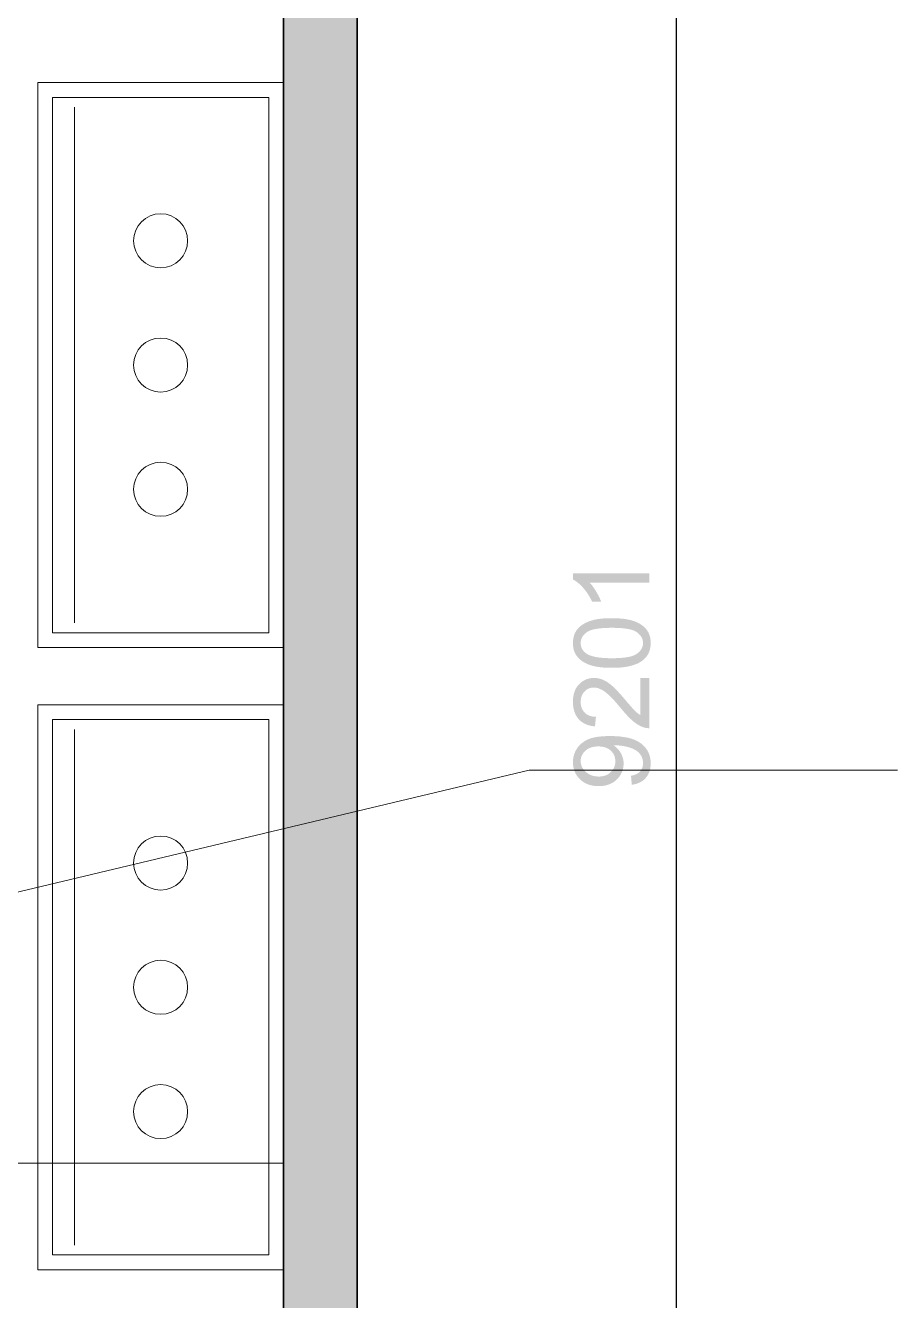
# Model space of a CAD drawing. Header units: millimetres. Extents: x -1336 to 24201, y -1370 to 16142.
# Drawn here: x 8275 to 10050, y 8320 to 10916 of the extents above; entities that cross this region are included whole.
import ezdxf

# ---------------------------------------------------------------- set-up
doc = ezdxf.new("R2010")
doc.units = ezdxf.units.MM
for name, color, linetype, lineweight in [('A-DIMS-MM', 7, 'Continuous', 13), ('A-ELEVATION', 7, 'Continuous', 13), ('A-FLOOR-ZONE', 7, 'Continuous', 13), ('A-VITRINE-SEC', 7, 'Continuous', 13), ('A-WALL-EXIST', 7, 'Continuous', 35)]:
    doc.layers.add(name, color=color, linetype=linetype, lineweight=lineweight)

msp = doc.modelspace()

# ---------------------------------------------------------------- hatches: boundary and pattern name
at = {"layer": 'A-DIMS-MM'}
h = msp.add_hatch(color=7, dxfattribs=at)
h.paths.add_polyline_path([(9509.2, 9370.5), (9507.5, 9388.8), (9509.1, 9389.1), (9510.6, 9389.4), (9512.1, 9389.8), (9513.5, 9390.2), (9514.8, 9390.6), (9516.1, 9391.1), (9517.4, 9391.6), (9518.6, 9392.2), (9519.7, 9392.7), (9520.8, 9393.3), (9521.9, 9394), (9522.8, 9394.6), (9523.8, 9395.4), (9524.6, 9396.1), (9525.4, 9396.9), (9526.2, 9397.7), (9526.9, 9398.5), (9527.5, 9399.4), (9528.2, 9400.2), (9528.7, 9401.2), (9529.2, 9402.1), (9529.7, 9403.1), (9530.2, 9404.1), (9530.5, 9405.1), (9530.9, 9406.2), (9531.2, 9407.3), (9531.4, 9408.4), (9531.6, 9409.6), (9531.8, 9410.8), (9531.9, 9412), (9532, 9413.2), (9532, 9414.5), (9531.9, 9416.6), (9531.7, 9418.7), (9531.4, 9420.7), (9531, 9422.7), (9530.4, 9424.6), (9529.7, 9426.4), (9528.9, 9428.2), (9528, 9429.9), (9526.9, 9431.5), (9525.8, 9433), (9524.6, 9434.5), (9523.3, 9435.9), (9521.9, 9437.2), (9520.4, 9438.4), (9518.9, 9439.6), (9517.2, 9440.7), (9515.5, 9441.7), (9513.6, 9442.7), (9511.5, 9443.7), (9509.4, 9444.6), (9507, 9445.4), (9504.5, 9446.3), (9501.9, 9447), (9499.1, 9447.8), (9496.3, 9448.4), (9493.4, 9449), (9490.5, 9449.5), (9487.6, 9449.9), (9484.7, 9450.2), (9481.7, 9450.5), (9478.8, 9450.6), (9475.9, 9450.6), (9475.1, 9450.6), (9474.3, 9450.6), (9473.2, 9450.6), (9472, 9450.5), (9473.2, 9449.8), (9474.3, 9449), (9475.3, 9448.2), (9476.4, 9447.4), (9477.4, 9446.6), (9478.4, 9445.7), (9479.3, 9444.7), (9480.3, 9443.8), (9481.2, 9442.8), (9482.1, 9441.8), (9482.9, 9440.7), (9483.8, 9439.6), (9484.6, 9438.5), (9485.3, 9437.3), (9486.1, 9436.2), (9486.8, 9434.9), (9487.5, 9433.7), (9488.1, 9432.4), (9488.7, 9431.2), (9489.3, 9429.9), (9489.8, 9428.6), (9490.2, 9427.3), (9490.7, 9426), (9491, 9424.6), (9491.4, 9423.3), (9491.7, 9421.9), (9491.9, 9420.6), (9492.1, 9419.2), (9492.3, 9417.8), (9492.4, 9416.4), (9492.4, 9415), (9492.5, 9413.5), (9492.4, 9411.1), (9492.2, 9408.8), (9492, 9406.5), (9491.6, 9404.3), (9491.1, 9402.1), (9490.5, 9399.9), (9489.8, 9397.8), (9489, 9395.8), (9488, 9393.7), (9487, 9391.8), (9485.9, 9389.9), (9484.6, 9388), (9483.2, 9386.2), (9481.8, 9384.4), (9480.2, 9382.6), (9478.5, 9381), (9476.7, 9379.3), (9474.9, 9377.8), (9473, 9376.4), (9471, 9375.1), (9468.9, 9373.9), (9466.8, 9372.8), (9464.6, 9371.8), (9462.3, 9371), (9460, 9370.2), (9457.6, 9369.5), (9455.1, 9368.9), (9452.6, 9368.5), (9450, 9368.1), (9447.3, 9367.8), (9444.5, 9367.7), (9441.7, 9367.6), (9438.8, 9367.7), (9436, 9367.9), (9433.2, 9368.1), (9430.5, 9368.5), (9427.9, 9369), (9425.3, 9369.6), (9422.8, 9370.3), (9420.4, 9371.1), (9418.1, 9372), (9415.8, 9373.1), (9413.6, 9374.2), (9411.5, 9375.5), (9409.5, 9376.8), (9407.5, 9378.3), (9405.6, 9379.9), (9403.7, 9381.5), (9402, 9383.3), (9400.4, 9385.1), (9398.9, 9387), (9397.5, 9388.9), (9396.2, 9390.9), (9395, 9393), (9393.9, 9395), (9393, 9397.2), (9392.1, 9399.4), (9391.4, 9401.7), (9390.8, 9404), (9390.3, 9406.3), (9389.9, 9408.8), (9389.6, 9411.3), (9389.4, 9413.8), (9389.4, 9416.4), (9389.4, 9418.3), (9389.5, 9420.1), (9389.7, 9422), (9389.9, 9423.8), (9390.2, 9425.6), (9390.5, 9427.4), (9390.9, 9429.1), (9391.4, 9430.8), (9391.9, 9432.6), (9392.5, 9434.3), (9393.2, 9435.9), (9393.9, 9437.6), (9394.7, 9439.2), (9395.6, 9440.9), (9396.5, 9442.4), (9397.5, 9444), (9398.6, 9445.6), (9399.7, 9447.1), (9400.8, 9448.5), (9402, 9449.9), (9403.3, 9451.3), (9404.6, 9452.6), (9406, 9453.8), (9407.4, 9455), (9408.9, 9456.2), (9410.4, 9457.3), (9412, 9458.4), (9413.6, 9459.4), (9415.3, 9460.4), (9417.1, 9461.3), (9418.9, 9462.2), (9420.7, 9463.1), (9422.7, 9463.8), (9424.7, 9464.6), (9426.8, 9465.3), (9429.1, 9465.9), (9431.4, 9466.5), (9433.9, 9467), (9436.5, 9467.5), (9439.2, 9467.9), (9441.9, 9468.3), (9444.8, 9468.6), (9447.8, 9468.9), (9450.9, 9469.2), (9454.1, 9469.3), (9457.4, 9469.5), (9460.8, 9469.5), (9464.3, 9469.6), (9468, 9469.5), (9471.6, 9469.5), (9475, 9469.3), (9478.4, 9469.2), (9481.7, 9468.9), (9484.9, 9468.7), (9488, 9468.3), (9491, 9467.9), (9493.9, 9467.5), (9496.7, 9467), (9499.5, 9466.5), (9502.1, 9465.9), (9504.6, 9465.3), (9507.1, 9464.6), (9509.4, 9463.9), (9511.6, 9463.1), (9513.8, 9462.3), (9515.9, 9461.4), (9517.9, 9460.5), (9519.9, 9459.5), (9521.8, 9458.5), (9523.7, 9457.4), (9525.4, 9456.3), (9527.1, 9455.1), (9528.8, 9453.9), (9530.4, 9452.6), (9531.9, 9451.3), (9533.3, 9449.9), (9534.7, 9448.5), (9536, 9447), (9537.3, 9445.5), (9538.4, 9443.9), (9539.6, 9442.3), (9540.6, 9440.7), (9541.6, 9439), (9542.5, 9437.3), (9543.3, 9435.5), (9544.1, 9433.7), (9544.7, 9431.9), (9545.3, 9430.1), (9545.9, 9428.2), (9546.3, 9426.3), (9546.7, 9424.3), (9547.1, 9422.3), (9547.3, 9420.3), (9547.5, 9418.3), (9547.6, 9416.2), (9547.6, 9414), (9547.6, 9411.8), (9547.5, 9409.6), (9547.3, 9407.5), (9547, 9405.4), (9546.7, 9403.3), (9546.2, 9401.3), (9545.7, 9399.4), (9545.1, 9397.5), (9544.4, 9395.7), (9543.7, 9393.9), (9542.9, 9392.2), (9542, 9390.5), (9541, 9388.9), (9539.9, 9387.3), (9538.8, 9385.8), (9537.5, 9384.3), (9536.3, 9382.9), (9534.9, 9381.6), (9533.5, 9380.3), (9532, 9379.2), (9530.4, 9378), (9528.8, 9377), (9527.1, 9376), (9525.4, 9375.1), (9523.6, 9374.3), (9521.7, 9373.5), (9519.8, 9372.8), (9517.8, 9372.2), (9515.7, 9371.7), (9513.6, 9371.2), (9511.4, 9370.8), (9509.2, 9370.5)])
h.paths.add_polyline_path([(9440.8, 9448.4), (9438.7, 9448.4), (9436.8, 9448.3), (9434.8, 9448.1), (9433, 9447.9), (9431.2, 9447.6), (9429.4, 9447.2), (9427.7, 9446.7), (9426.1, 9446.2), (9424.5, 9445.7), (9422.9, 9445), (9421.4, 9444.3), (9420, 9443.5), (9418.6, 9442.7), (9417.3, 9441.7), (9416, 9440.7), (9414.7, 9439.7), (9413.6, 9438.6), (9412.5, 9437.5), (9411.5, 9436.3), (9410.5, 9435.1), (9409.7, 9433.9), (9408.9, 9432.6), (9408.2, 9431.4), (9407.5, 9430.1), (9407, 9428.8), (9406.5, 9427.4), (9406.1, 9426), (9405.7, 9424.6), (9405.5, 9423.2), (9405.3, 9421.7), (9405.2, 9420.2), (9405.1, 9418.7), (9405.2, 9417.1), (9405.3, 9415.6), (9405.5, 9414.1), (9405.8, 9412.6), (9406.1, 9411.1), (9406.6, 9409.6), (9407.1, 9408.2), (9407.7, 9406.8), (9408.4, 9405.5), (9409.2, 9404.1), (9410, 9402.8), (9410.9, 9401.5), (9412, 9400.2), (9413.1, 9399), (9414.2, 9397.8), (9415.5, 9396.6), (9416.8, 9395.5), (9418.2, 9394.4), (9419.6, 9393.4), (9421, 9392.5), (9422.6, 9391.6), (9424.1, 9390.9), (9425.7, 9390.2), (9427.4, 9389.5), (9429.1, 9389), (9430.8, 9388.5), (9432.6, 9388.1), (9434.5, 9387.8), (9436.4, 9387.5), (9438.3, 9387.3), (9440.3, 9387.2), (9442.3, 9387.2), (9444.2, 9387.2), (9446, 9387.3), (9447.7, 9387.5), (9449.4, 9387.8), (9451, 9388.1), (9452.7, 9388.5), (9454.2, 9388.9), (9455.8, 9389.4), (9457.2, 9390), (9458.7, 9390.7), (9460.1, 9391.4), (9461.4, 9392.2), (9462.7, 9393.1), (9464, 9394), (9465.2, 9395), (9466.4, 9396.1), (9467.5, 9397.3), (9468.6, 9398.4), (9469.5, 9399.6), (9470.4, 9400.9), (9471.3, 9402.1), (9472, 9403.4), (9472.7, 9404.7), (9473.3, 9406.1), (9473.9, 9407.5), (9474.3, 9408.9), (9474.7, 9410.4), (9475.1, 9411.9), (9475.3, 9413.4), (9475.5, 9415), (9475.6, 9416.5), (9475.6, 9418.2), (9475.6, 9419.8), (9475.5, 9421.4), (9475.3, 9423), (9475.1, 9424.5), (9474.7, 9426), (9474.3, 9427.4), (9473.9, 9428.8), (9473.3, 9430.2), (9472.7, 9431.6), (9472, 9432.9), (9471.3, 9434.1), (9470.4, 9435.4), (9469.5, 9436.5), (9468.6, 9437.7), (9467.5, 9438.8), (9466.4, 9439.9), (9465.2, 9440.9), (9464, 9441.9), (9462.7, 9442.8), (9461.3, 9443.6), (9459.9, 9444.4), (9458.4, 9445.1), (9456.9, 9445.7), (9455.4, 9446.3), (9453.7, 9446.8), (9452, 9447.2), (9450.3, 9447.6), (9448.5, 9447.9), (9446.6, 9448.1), (9444.7, 9448.3), (9442.8, 9448.4), (9440.8, 9448.4)])
h.paths.add_polyline_path([(9526.7, 9588.1), (9545, 9588.1), (9545, 9485.6), (9543.3, 9485.6), (9541.6, 9485.7), (9539.9, 9485.8), (9538.3, 9486.1), (9536.6, 9486.4), (9535, 9486.8), (9533.4, 9487.3), (9531.8, 9487.8), (9529.2, 9488.9), (9526.6, 9490.1), (9524, 9491.4), (9521.4, 9492.9), (9518.8, 9494.6), (9516.3, 9496.4), (9513.7, 9498.3), (9511.2, 9500.4), (9509.9, 9501.5), (9508.6, 9502.7), (9507.2, 9503.9), (9505.9, 9505.2), (9504.5, 9506.5), (9503.1, 9507.9), (9501.7, 9509.4), (9500.2, 9510.9), (9498.7, 9512.5), (9497.2, 9514.1), (9495.7, 9515.8), (9494.2, 9517.6), (9492.6, 9519.4), (9491, 9521.3), (9489.3, 9523.3), (9487.7, 9525.3), (9485.1, 9528.4), (9482.6, 9531.3), (9480.2, 9534.2), (9477.9, 9536.9), (9475.6, 9539.5), (9473.4, 9541.9), (9471.2, 9544.3), (9469.1, 9546.5), (9467.1, 9548.5), (9465.2, 9550.5), (9463.3, 9552.3), (9461.5, 9554), (9459.7, 9555.5), (9458, 9557), (9456.4, 9558.3), (9454.9, 9559.4), (9453.4, 9560.5), (9451.9, 9561.5), (9450.4, 9562.4), (9448.9, 9563.3), (9447.4, 9564.1), (9446, 9564.8), (9444.5, 9565.5), (9443.1, 9566.1), (9441.7, 9566.6), (9440.2, 9567.1), (9438.8, 9567.4), (9437.4, 9567.8), (9436.1, 9568), (9434.7, 9568.2), (9433.3, 9568.3), (9432, 9568.3), (9430.6, 9568.3), (9429.2, 9568.2), (9427.9, 9568), (9426.5, 9567.8), (9425.2, 9567.5), (9424, 9567.2), (9422.8, 9566.8), (9421.5, 9566.3), (9420.4, 9565.8), (9419.2, 9565.2), (9418.1, 9564.5), (9417, 9563.8), (9415.9, 9563), (9414.9, 9562.1), (9413.9, 9561.2), (9412.9, 9560.2), (9411.9, 9559.2), (9411.1, 9558.1), (9410.2, 9557), (9409.5, 9555.9), (9408.8, 9554.7), (9408.2, 9553.5), (9407.6, 9552.2), (9407.1, 9550.9), (9406.6, 9549.6), (9406.2, 9548.2), (9405.9, 9546.8), (9405.6, 9545.3), (9405.4, 9543.8), (9405.2, 9542.3), (9405.1, 9540.7), (9405.1, 9539.1), (9405.2, 9537.4), (9405.2, 9535.8), (9405.4, 9534.2), (9405.6, 9532.6), (9405.9, 9531.1), (9406.3, 9529.6), (9406.7, 9528.2), (9407.2, 9526.8), (9407.7, 9525.4), (9408.3, 9524.1), (9409, 9522.8), (9409.8, 9521.6), (9410.6, 9520.4), (9411.4, 9519.3), (9412.4, 9518.2), (9413.4, 9517.1), (9414.4, 9516.1), (9415.5, 9515.2), (9416.7, 9514.3), (9417.9, 9513.5), (9419.1, 9512.8), (9420.4, 9512.1), (9421.8, 9511.5), (9423.2, 9510.9), (9424.7, 9510.4), (9426.2, 9510), (9427.7, 9509.6), (9429.3, 9509.3), (9431, 9509.1), (9432.7, 9508.9), (9434.4, 9508.8), (9436.2, 9508.8), (9434.2, 9489.2), (9431.5, 9489.5), (9428.9, 9489.9), (9426.4, 9490.4), (9423.9, 9490.9), (9421.5, 9491.6), (9419.2, 9492.3), (9417, 9493.1), (9414.9, 9494), (9412.9, 9495), (9410.9, 9496.1), (9409, 9497.2), (9407.2, 9498.5), (9405.5, 9499.8), (9403.9, 9501.2), (9402.3, 9502.7), (9400.8, 9504.3), (9399.4, 9506), (9398.1, 9507.8), (9396.9, 9509.6), (9395.8, 9511.5), (9394.8, 9513.4), (9393.8, 9515.4), (9393, 9517.5), (9392.2, 9519.7), (9391.6, 9521.9), (9391, 9524.2), (9390.5, 9526.6), (9390.1, 9529.1), (9389.8, 9531.6), (9389.5, 9534.2), (9389.4, 9536.8), (9389.4, 9539.6), (9389.4, 9542.3), (9389.6, 9545), (9389.8, 9547.6), (9390.1, 9550.1), (9390.6, 9552.6), (9391.1, 9555), (9391.7, 9557.3), (9392.5, 9559.5), (9393.3, 9561.7), (9394.2, 9563.8), (9395.2, 9565.8), (9396.3, 9567.8), (9397.5, 9569.7), (9398.8, 9571.5), (9400.2, 9573.2), (9401.7, 9574.9), (9403.3, 9576.4), (9404.9, 9577.9), (9406.6, 9579.3), (9408.3, 9580.6), (9410, 9581.7), (9411.8, 9582.8), (9413.7, 9583.8), (9415.6, 9584.6), (9417.5, 9585.4), (9419.5, 9586), (9421.5, 9586.6), (9423.6, 9587.1), (9425.7, 9587.4), (9427.9, 9587.7), (9430.1, 9587.8), (9432.4, 9587.9), (9434.7, 9587.8), (9437, 9587.6), (9439.3, 9587.3), (9441.6, 9586.9), (9443.9, 9586.4), (9446.2, 9585.7), (9448.4, 9585), (9450.7, 9584.1), (9453, 9583), (9455.2, 9581.8), (9457.6, 9580.5), (9459.9, 9579), (9462.3, 9577.3), (9464.7, 9575.5), (9467.1, 9573.6), (9469.6, 9571.4), (9470.9, 9570.3), (9472.2, 9569), (9473.6, 9567.7), (9475, 9566.3), (9476.5, 9564.8), (9478.1, 9563.2), (9479.7, 9561.5), (9481.4, 9559.7), (9483.1, 9557.8), (9484.9, 9555.8), (9486.8, 9553.8), (9488.7, 9551.6), (9490.7, 9549.4), (9492.7, 9547), (9494.8, 9544.6), (9496.9, 9542.1), (9498.7, 9540), (9500.3, 9538), (9502, 9536.1), (9503.5, 9534.3), (9505, 9532.6), (9506.4, 9531), (9507.7, 9529.4), (9509, 9528), (9510.1, 9526.7), (9511.3, 9525.5), (9512.3, 9524.3), (9513.3, 9523.3), (9514.2, 9522.4), (9515, 9521.5), (9515.7, 9520.8), (9516.4, 9520.1), (9517.7, 9518.9), (9519, 9517.8), (9520.3, 9516.7), (9521.5, 9515.7), (9522.8, 9514.7), (9524.1, 9513.8), (9525.4, 9512.9), (9526.7, 9512.1), (9526.7, 9588.1)])
h.paths.add_polyline_path([(9468.6, 9608.5), (9465.2, 9608.5), (9461.9, 9608.6), (9458.6, 9608.7), (9455.5, 9608.8), (9452.4, 9609), (9449.4, 9609.3), (9446.6, 9609.6), (9443.8, 9609.9), (9441, 9610.3), (9438.4, 9610.7), (9435.8, 9611.2), (9433.4, 9611.7), (9431, 9612.2), (9428.7, 9612.8), (9426.4, 9613.5), (9424.3, 9614.1), (9422.2, 9614.9), (9420.2, 9615.6), (9418.3, 9616.5), (9416.4, 9617.3), (9414.6, 9618.2), (9412.8, 9619.2), (9411.1, 9620.1), (9409.5, 9621.2), (9407.9, 9622.2), (9406.4, 9623.4), (9404.9, 9624.5), (9403.5, 9625.7), (9402.1, 9627), (9400.9, 9628.3), (9399.6, 9629.6), (9398.5, 9631), (9397.4, 9632.4), (9396.3, 9633.8), (9395.4, 9635.3), (9394.5, 9636.9), (9393.7, 9638.5), (9392.9, 9640.1), (9392.2, 9641.8), (9391.6, 9643.5), (9391.1, 9645.3), (9390.6, 9647.1), (9390.3, 9649), (9389.9, 9650.9), (9389.7, 9652.9), (9389.5, 9654.9), (9389.4, 9656.9), (9389.4, 9659), (9389.4, 9660.6), (9389.4, 9662.1), (9389.5, 9663.6), (9389.7, 9665.1), (9389.9, 9666.5), (9390.1, 9668), (9390.3, 9669.4), (9390.6, 9670.7), (9391, 9672.1), (9391.3, 9673.4), (9391.7, 9674.7), (9392.2, 9676), (9392.7, 9677.3), (9393.2, 9678.5), (9393.8, 9679.7), (9394.4, 9680.9), (9395, 9682.1), (9395.7, 9683.2), (9396.4, 9684.3), (9397.2, 9685.4), (9398, 9686.5), (9398.8, 9687.5), (9399.6, 9688.5), (9400.5, 9689.5), (9401.4, 9690.5), (9402.4, 9691.4), (9403.4, 9692.3), (9404.4, 9693.2), (9405.5, 9694), (9406.6, 9694.9), (9407.7, 9695.7), (9408.9, 9696.5), (9411.3, 9697.9), (9413.9, 9699.4), (9416.5, 9700.7), (9419.4, 9701.9), (9422.3, 9703.1), (9425.4, 9704.2), (9428.6, 9705.2), (9431.9, 9706.1), (9433.7, 9706.5), (9435.5, 9706.9), (9437.3, 9707.3), (9439.3, 9707.6), (9441.3, 9707.9), (9443.4, 9708.2), (9445.6, 9708.5), (9447.9, 9708.7), (9450.2, 9708.9), (9452.6, 9709.1), (9455.1, 9709.2), (9457.6, 9709.3), (9460.2, 9709.4), (9462.9, 9709.5), (9465.7, 9709.6), (9468.6, 9709.6), (9471.9, 9709.5), (9475.2, 9709.5), (9478.4, 9709.4), (9481.5, 9709.2), (9484.6, 9709), (9487.5, 9708.8), (9490.4, 9708.5), (9493.2, 9708.2), (9495.9, 9707.8), (9498.5, 9707.4), (9501.1, 9706.9), (9503.6, 9706.4), (9505.9, 9705.9), (9508.2, 9705.3), (9510.5, 9704.6), (9512.6, 9704), (9514.7, 9703.2), (9516.7, 9702.5), (9518.6, 9701.7), (9520.5, 9700.8), (9522.3, 9699.9), (9524.1, 9699), (9525.8, 9698), (9527.4, 9697), (9529, 9695.9), (9530.6, 9694.8), (9532, 9693.6), (9533.4, 9692.4), (9534.8, 9691.2), (9536.1, 9689.9), (9537.3, 9688.6), (9538.5, 9687.2), (9539.6, 9685.8), (9540.6, 9684.3), (9541.6, 9682.8), (9542.5, 9681.3), (9543.3, 9679.7), (9544.1, 9678), (9544.7, 9676.3), (9545.4, 9674.6), (9545.9, 9672.8), (9546.4, 9671), (9546.8, 9669.1), (9547.1, 9667.2), (9547.3, 9665.2), (9547.5, 9663.2), (9547.6, 9661.1), (9547.6, 9659), (9547.6, 9656.3), (9547.4, 9653.6), (9547.1, 9651), (9546.6, 9648.4), (9546.1, 9646), (9545.4, 9643.6), (9544.6, 9641.3), (9543.6, 9639), (9542.6, 9636.9), (9541.4, 9634.8), (9540, 9632.8), (9538.6, 9630.8), (9537, 9629), (9535.3, 9627.2), (9533.5, 9625.5), (9531.6, 9623.8), (9530.3, 9622.9), (9529.1, 9622), (9527.7, 9621.1), (9526.4, 9620.2), (9524.9, 9619.4), (9523.5, 9618.6), (9521.9, 9617.8), (9520.4, 9617.1), (9518.8, 9616.4), (9517.1, 9615.7), (9515.4, 9615.1), (9513.6, 9614.5), (9511.8, 9613.9), (9510, 9613.3), (9508.1, 9612.8), (9506.1, 9612.3), (9504.2, 9611.9), (9502.1, 9611.4), (9500, 9611), (9497.9, 9610.6), (9495.7, 9610.3), (9493.5, 9610), (9491.2, 9609.7), (9488.9, 9609.4), (9486.5, 9609.2), (9484.1, 9609), (9481.6, 9608.9), (9479.1, 9608.7), (9476.5, 9608.6), (9473.9, 9608.5), (9471.3, 9608.5), (9468.6, 9608.5)])
h.paths.add_polyline_path([(9468.6, 9628), (9470.9, 9628.1), (9473.2, 9628.1), (9475.5, 9628.1), (9477.7, 9628.2), (9479.9, 9628.3), (9482, 9628.4), (9484, 9628.5), (9486, 9628.6), (9488, 9628.8), (9489.9, 9628.9), (9491.8, 9629.1), (9493.6, 9629.3), (9495.4, 9629.5), (9497.1, 9629.8), (9498.7, 9630), (9500.3, 9630.3), (9501.9, 9630.6), (9503.4, 9630.9), (9504.9, 9631.2), (9506.3, 9631.5), (9507.7, 9631.9), (9509, 9632.3), (9510.2, 9632.7), (9511.4, 9633.1), (9512.6, 9633.5), (9513.7, 9633.9), (9514.8, 9634.4), (9515.8, 9634.9), (9516.8, 9635.4), (9517.7, 9635.9), (9518.5, 9636.4), (9519.4, 9637), (9520.9, 9638.1), (9522.3, 9639.3), (9523.7, 9640.5), (9524.9, 9641.7), (9526, 9643), (9527.1, 9644.3), (9528, 9645.6), (9528.8, 9647), (9529.6, 9648.4), (9530.2, 9649.8), (9530.8, 9651.2), (9531.2, 9652.7), (9531.6, 9654.3), (9531.8, 9655.8), (9531.9, 9657.4), (9532, 9659), (9531.9, 9660.6), (9531.8, 9662.2), (9531.5, 9663.8), (9531.2, 9665.3), (9530.8, 9666.8), (9530.2, 9668.3), (9529.6, 9669.7), (9528.8, 9671.1), (9528, 9672.5), (9527, 9673.8), (9526, 9675.1), (9524.9, 9676.3), (9523.6, 9677.6), (9522.3, 9678.8), (9520.8, 9679.9), (9519.3, 9681.1), (9518.5, 9681.6), (9517.6, 9682.2), (9516.7, 9682.7), (9515.7, 9683.2), (9514.7, 9683.6), (9513.7, 9684.1), (9512.5, 9684.6), (9511.4, 9685), (9510.2, 9685.4), (9508.9, 9685.8), (9507.6, 9686.2), (9506.2, 9686.5), (9504.8, 9686.9), (9503.3, 9687.2), (9501.8, 9687.5), (9500.3, 9687.8), (9498.7, 9688), (9497, 9688.3), (9495.3, 9688.5), (9493.5, 9688.7), (9491.7, 9688.9), (9489.9, 9689.1), (9488, 9689.3), (9486, 9689.4), (9484, 9689.6), (9481.9, 9689.7), (9479.8, 9689.8), (9477.7, 9689.9), (9475.5, 9689.9), (9473.2, 9690), (9470.9, 9690), (9468.6, 9690), (9466.2, 9690), (9463.9, 9690), (9461.6, 9689.9), (9459.4, 9689.9), (9457.2, 9689.8), (9455.1, 9689.7), (9453, 9689.6), (9451, 9689.4), (9449.1, 9689.3), (9447.1, 9689.1), (9445.3, 9688.9), (9443.5, 9688.7), (9441.7, 9688.5), (9440, 9688.3), (9438.3, 9688), (9436.7, 9687.8), (9435.1, 9687.5), (9433.6, 9687.2), (9432.2, 9686.9), (9430.8, 9686.5), (9429.4, 9686.2), (9428.1, 9685.8), (9426.8, 9685.4), (9425.6, 9685), (9424.4, 9684.6), (9423.3, 9684.1), (9422.3, 9683.6), (9421.2, 9683.2), (9420.3, 9682.7), (9419.4, 9682.2), (9418.5, 9681.6), (9417.7, 9681.1), (9416.2, 9679.9), (9414.8, 9678.8), (9413.4, 9677.6), (9412.2, 9676.3), (9411.1, 9675.1), (9410, 9673.8), (9409.1, 9672.4), (9408.3, 9671), (9407.5, 9669.6), (9406.9, 9668.2), (9406.3, 9666.7), (9405.9, 9665.2), (9405.6, 9663.7), (9405.3, 9662.1), (9405.2, 9660.5), (9405.1, 9658.8), (9405.2, 9657.2), (9405.3, 9655.6), (9405.5, 9654.1), (9405.8, 9652.6), (9406.2, 9651.1), (9406.7, 9649.7), (9407.2, 9648.4), (9407.9, 9647), (9408.6, 9645.7), (9409.5, 9644.5), (9410.4, 9643.3), (9411.4, 9642.1), (9412.4, 9641), (9413.6, 9639.9), (9414.9, 9638.9), (9416.2, 9637.9), (9417.1, 9637.3), (9418.1, 9636.7), (9419.1, 9636.1), (9420.1, 9635.6), (9421.2, 9635), (9422.4, 9634.5), (9423.6, 9634), (9424.8, 9633.6), (9426.1, 9633.1), (9427.4, 9632.7), (9428.8, 9632.3), (9430.2, 9631.9), (9431.7, 9631.5), (9433.2, 9631.2), (9434.8, 9630.8), (9436.4, 9630.5), (9438, 9630.2), (9439.8, 9629.9), (9441.5, 9629.7), (9443.3, 9629.4), (9445.2, 9629.2), (9447, 9629), (9449, 9628.8), (9451, 9628.7), (9453, 9628.5), (9455.1, 9628.4), (9457.2, 9628.3), (9459.4, 9628.2), (9461.6, 9628.1), (9463.9, 9628.1), (9466.2, 9628.1), (9468.6, 9628)])
h.paths.add_polyline_path([(9545, 9800.6), (9545, 9781.6), (9423.7, 9781.6), (9425.4, 9779.8), (9427, 9777.9), (9428.6, 9775.8), (9430.3, 9773.6), (9431.9, 9771.3), (9433.6, 9768.8), (9435.2, 9766.3), (9436.8, 9763.5), (9438.4, 9760.8), (9439.9, 9758.1), (9441.3, 9755.5), (9442.6, 9753), (9443.8, 9750.5), (9444.8, 9748.1), (9445.8, 9745.8), (9446.7, 9743.5), (9428.3, 9743.5), (9426.3, 9747.4), (9424.3, 9751.2), (9422.2, 9754.9), (9420, 9758.5), (9417.7, 9761.9), (9415.2, 9765.2), (9412.7, 9768.4), (9410.1, 9771.4), (9408.8, 9772.9), (9407.4, 9774.3), (9406.1, 9775.7), (9404.8, 9777), (9403.5, 9778.2), (9402.2, 9779.4), (9400.9, 9780.5), (9399.6, 9781.6), (9398.3, 9782.6), (9397, 9783.6), (9395.7, 9784.5), (9394.4, 9785.4), (9393.2, 9786.2), (9391.9, 9787), (9390.6, 9787.7), (9389.4, 9788.3), (9389.4, 9800.6), (9545, 9800.6)])
at = {"layer": 'A-WALL-EXIST'}
h = msp.add_hatch(color=8, dxfattribs=at)
h.dxf.hatch_style = 1
h.paths.add_polyline_path([(8800, 4849), (8950, 4849), (8950, 14350), (8800, 14350)])

# ---------------------------------------------------------------- linework, layer by layer
at = {"color": 7}
msp.add_line((9600, 5059), (9600, 14140), dxfattribs=at)
at = {"layer": 'A-ELEVATION'}
for p, q in [((8250, 9150), (9300, 9400)), ((9300, 9400), (10050, 9400))]:
    msp.add_line(p, q, dxfattribs=at)
at = {"layer": 'A-FLOOR-ZONE'}
for points in [[(0, 0), (6450, 0), (6450, 4999), (8800, 4999), (8800, 14200), (0, 14200)], [(8800, 8600), (8800, 14200), (1699, 14200), (1699, 8600), (8800, 8600)], [(8800, 4999), (6450, 4999), (6450, 2500), (3800, 2500), (3800, 5400), (250, 5400), (250, 2100), (0, 2100), (0, 5500), (1699, 5500), (1699, 8600), (8800, 8600), (8800, 4999)]]:
    msp.add_lwpolyline(points, close=True, dxfattribs=at)
at = {"layer": 'A-VITRINE-SEC'}
for p, q in [((8375, 9700), (8375, 10750)), ((8375, 8433), (8375, 9483))]:
    msp.add_line(p, q, dxfattribs=at)
for points in [[(8300, 9650), (8800, 9650), (8800, 10800), (8300, 10800)], [(8330, 9680), (8770, 9680), (8770, 10770), (8330, 10770)], [(8300, 8383), (8800, 8383), (8800, 9533), (8300, 9533)], [(8330, 8413), (8770, 8413), (8770, 9503), (8330, 9503)]]:
    msp.add_lwpolyline(points, close=True, dxfattribs=at)
for centre in [(8550, 10478), (8550, 10225), (8550, 9972), (8550, 9211), (8550, 8958), (8550, 8705)]:
    msp.add_ellipse(centre, major_axis=(55, 0), ratio=1, dxfattribs=at)
at = {"layer": 'A-WALL-EXIST'}
msp.add_lwpolyline([(8800, 4849), (8950, 4849), (8950, 14350), (8800, 14350)], close=True, dxfattribs=at)

doc.saveas('drawing.dxf')
